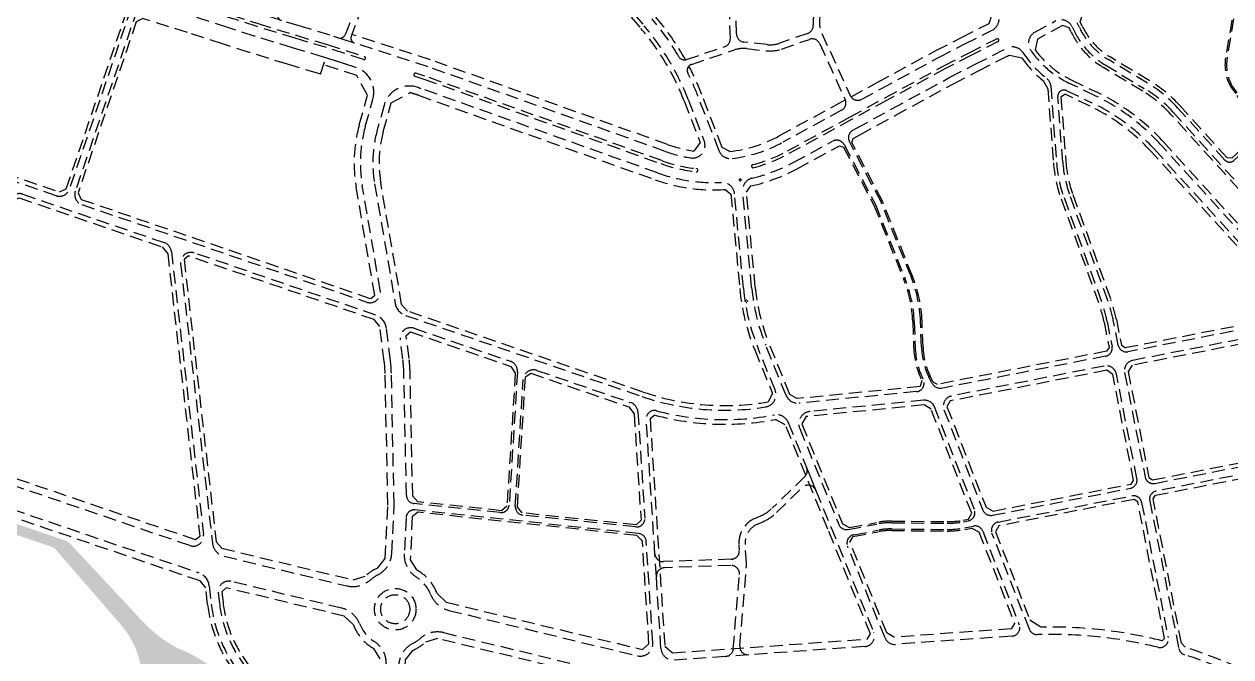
# Model space of a CAD drawing. Header units: metres. Extents: x 566243 to 572707, y 2062953 to 2068466.
# Drawn here: x 567516 to 568677, y 2064263 to 2064872 of the extents above; entities that cross this region are included whole.
import ezdxf

# ---------------------------------------------------------------- set-up
doc = ezdxf.new("R2010")
doc.units = ezdxf.units.M
doc.linetypes.add('HIDDEN', pattern=[0.375, 0.25, -0.125])
for name, color, linetype in [('cu', 7, 'CONTINUOUS'), ('hacth sdd', 8, 'CONTINUOUS'), ('LogDg phu', 7, 'CONTINUOUS'), ('ViaHeSphu', 32, 'CONTINUOUS')]:
    doc.layers.add(name, color=color, linetype=linetype)
doc.layers.add('Level 1', color=7, linetype='CONTINUOUS', lineweight=0)

# ---------------------------------------------------------------- blocks, each defined once
blk = doc.blocks.new('DKCDV')
at = {"layer": 'Level 1', "linetype": 'Continuous', "lineweight": 0}
h = blk.add_hatch(color=7, dxfattribs=at)
edge = h.paths.add_edge_path()
edge.add_arc((0.0132843202445656, -0.0046007558703423), 1.499996008621377, 0, 360)
at = {"layer": 'Level 1', "color": 7, "linetype": 'Continuous', "lineweight": 0}
for p, q in [((-6.228554854635148, 0), (-12.48568106209859, 0)), ((2.328306e-10, 12.51425241492688), (2.328306e-10, 6.285697559826076)), ((12.51425241492688, 0), (6.285697560058905, 0)), ((2.328306e-10, -6.228554855100808), (2.328306e-10, -12.48568106256425))]:
    blk.add_line(p, q, dxfattribs=at)
blk.add_circle((0.0132843202445656, -0.0046007558703423), 6.249983369255741, dxfattribs=at)
blk = doc.blocks.new('DKCDV_1')
at = {"layer": 'Level 1', "linetype": 'Continuous', "lineweight": 0}
h = blk.add_hatch(color=7, dxfattribs=at)
edge = h.paths.add_edge_path()
edge.add_arc((-0.0186508167535067, 0.0488878395408392), 1.499993317949732, 0, 360)
at = {"layer": 'Level 1', "color": 7, "linetype": 'Continuous', "lineweight": 0}
for p, q in [((-6.233202718198299, 0), (-12.46640543593094, 0)), ((-4.656613e-10, 12.53723728656769), (-4.656613e-10, 6.304034568369388)), ((12.53723728470504, 0), (6.233202717732638, 0)), ((-4.656613e-10, -6.233202716335652), (-4.656613e-10, -12.53723728470504))]:
    blk.add_line(p, q, dxfattribs=at)
blk.add_circle((-0.0186508167535067, 0.0488878395408392), 6.249972158123887, dxfattribs=at)

msp = doc.modelspace()

# ---------------------------------------------------------------- hatches: boundary and pattern name
at = {"layer": 'hacth sdd'}
h = msp.add_hatch(dxfattribs=at)
h.set_pattern_fill('DASH', color=152, scale=0.5, style=0)
h.set_pattern_definition([(0, (0, 0), (1.5875, 1.5875), [1.5875, -1.5875])])
edge = h.paths.add_edge_path()
edge.add_arc((567409.439482877, 2064045.328761848), 148.5659409522286, 76.35179976346518, 152.7003840690624, ccw=False)
edge.add_line((567444.4950569529, 2064189.699622957), (567477.867174167, 2064177.959347559))
edge.add_line((567477.867174167, 2064177.959347559), (567540.9713856919, 2064159.622732107))
edge.add_arc((567559.9020532921, 2064224.997179553), 68.06018332867325, 253.8504168210014, 340.1410020687476)
edge.add_arc((567488.9586473359, 2064240.859990865), 140.4736999447239, 343.8881606613551, 363.9045468873496)
edge.add_arc((567545.5678099853, 2064239.116065908), 84.30053637577922, 7.70980706688391, 42.30183227612697)
edge.add_line((567607.9172936274, 2064295.853375703), (567546.7788459896, 2064366.386800929))
edge.add_arc((567539.2224577861, 2064359.836915638), 10.00000000062251, 40.9187801760177, 71.1832918045184)
edge.add_line((567542.4478751541, 2064369.302468068), (567229.984379754, 2064475.775406866))
edge.add_line((567229.984379754, 2064475.775406866), (567235.4104146592, 2064484.491091808))
edge.add_line((567235.4104146592, 2064484.491091808), (567556.0925156688, 2064375.217636774))
edge.add_arc((567552.8670983035, 2064365.752084344), 9.999999999186048, 43.03295591236781, 71.18329181774891, ccw=False)
edge.add_line((567560.1767113288, 2064372.576273483), (567623.2950252508, 2064304.968175263))
edge.add_arc((567731.5390515508, 2064395.335912226), 141.0074363763486, 219.8568832772078, 241.3467075162383)
edge.add_arc((567619.0922438592, 2064152.8826137), 126.8974977788511, 30.486607752572297, 69.31085971670842, ccw=False)
edge.add_arc((567534.5939523826, 2064125.388527615), 214.521277917157, 1.1773634486812057, 25.35807071409431, ccw=False)
edge.add_arc((567606.9511447549, 2064109.880586047), 143.5074604831693, -75.14867476411041, 7.977189961455679, ccw=False)
edge.add_arc((567775.1970408432, 2063639.992963159), 356.312927559991, 111.6511517485188, 133.1763741897588)
edge.add_arc((567726.6457406215, 2063691.737588033), 285.3570613012404, 133.1763741899961, 146.7714060176707)
edge.add_arc((567385.2216758681, 2063931.842116379), 132.5291037827885, 268.3869494716492, 320.815577192592, ccw=False)
edge.add_arc((567380.9281455987, 2063779.373453702), 19.99999999942256, 88.38712393226747, 161.948496993472)
edge.add_line((567361.9125784466, 2063785.570889128), (567351.4476648566, 2063753.461435227))
edge.add_line((567351.4476648566, 2063753.461435227), (567332.1915393996, 2063758.920766538))
edge.add_line((567332.1915393996, 2063758.920766538), (567341.2538583825, 2063786.72664483))
edge.add_arc((567322.2382912299, 2063792.924080256), 19.9999999998844, 341.9484969925137, 425.6109726984901)
edge.add_arc((567385.2216758685, 2063931.842116379), 132.529103783184, 198.2797114627122, 245.6111914585301, ccw=False)
edge.add_arc((567491.7679007688, 2063983.816224028), 250.507816456058, 199.0395119997098, 201.9262143987718, ccw=False)
edge.add_arc((567491.767900788, 2063983.816224025), 250.507816473157, 148.8316699562525, 199.0395119975718, ccw=False)

# ---------------------------------------------------------------- linework, layer by layer
at = {"layer": 'LogDg phu', "linetype": 'HIDDEN', "ltscale": 50}
for points in [[(568112.4684752321, 2064870.586365261, -0.0849013541954209), (568154.7936374525, 2064799.645257384), (568170.2598522492, 2064759.596116322, -0.5794754564461652), (568157.1368115601, 2064743.42912617, -0.04540292158535), (568132.7414940598, 2064749.714826037), (567904.8014558363, 2064831.094908206), (567826.0572873947, 2064856.48927033), (567810.6215260322, 2064861.467179445), (567780.628270253, 2064870.429194893), (567744.2255323324, 2064881.67364383), (567725.2216578388, 2064887.757598304, -0.4156601662961143), (567720.0539075398, 2064897.853450159), (567762.3080602807, 2065027.629061563), (567792.2382649466, 2065119.554005219, -0.4180660477980673), (567802.4216856877, 2065124.650985519), (567935.4803815087, 2065079.386420991, -0.2205237532354463), (567944.6087881036, 2065070.675429731, 0.091448498927731), (567969.5422333549, 2065030.646948267), (568066.6272611186, 2064924.208312495), (568112.4684752186, 2064870.586365277)], [(568200.4631384478, 2064938.531424362, 0.0333845003724167), (568209.2459720343, 2064944.109301342), (568214.461070944, 2064947.932235827, -0.0620810767274913), (568230.0177514625, 2064956.604661068), (568271.4085000171, 2064973.355872329), (568311.771077457, 2064995.621743156, -0.2808392242003739), (568320.0930820504, 2064995.259781566, 0.027535109762419), (568329.9102498464, 2064989.428539927), (568351.4285701868, 2064978.200475462, -0.5186125629709131), (568353.1630346024, 2064965.237877741), (568286.9263036011, 2064903.907214633, 0.1474434992731301), (568277.2792627075, 2064887.482308365), (568275.959785689, 2064882.050068256, 0.0808348235365599), (568275.14470236, 2064871.480522341, -0.3422072071757647), (568269.813035922, 2064863.254595528), (568242.6801300535, 2064853.769837994, -0.1121066771020811), (568230.7991565018, 2064852.421453037), (568208.4059230017, 2064854.900891452, -0.3748521198173825), (568201.2890193721, 2064862.644652898), (568200.2667463932, 2064902.01644406, 0.05448347691001901), (568196.5284022415, 2064929.577042215, -0.3412395672775776), (568200.4631384476, 2064938.531424362)], [(567358.1026810396, 2064976.502821421, -0.4411398368417452), (567377.7782116091, 2064986.690516839), (567504.8026381357, 2064939.869209062), (567536.574556091, 2064926.920336923), (567584.9954755917, 2064909.347610618), (567595.0029390609, 2064905.737507328), (567612.6123540234, 2064900.358125749, -0.4235979946114436), (567619.1563534325, 2064887.568999482), (567559.7634229069, 2064713.270037814, -0.4147930834762505), (567547.0537346456, 2064707.036301799), (567318.4246435289, 2064785.447529171, -0.3943497126035268), (567310.7274285057, 2064799.907817563), (567358.102681039, 2064976.50282142)], [(568534.7747525554, 2064889.260176251, -0.1379653087994787), (568649.1342004661, 2064908.047292006), (568675.4561679289, 2064905.103560612, -0.4297235809467969), (568682.4596373081, 2064895.846718625), (568673.1340428499, 2064839.506446278, 0.1702103980615605), (568677.8062299537, 2064812.793789455), (568682.6140214127, 2064806.135308351, -0.1197603802362058), (568695.4469550629, 2064774.646581407), (568697.620037901, 2064760.131120938, -0.2810122495357926), (568695.1899943952, 2064754.372126527, 0.02818940916542651), (568688.3564669541, 2064748.846384983), (568679.573985006, 2064740.885937212, -0.4142135623730951), (568671.098912293, 2064741.302041175), (568625.4597391192, 2064791.654135182, 0.07331596123510126), (568596.6182341421, 2064815.365417146), (568559.042643072, 2064837.977082359, -0.1476462280210708), (568531.1082492945, 2064868.823026527), (568529.0107021151, 2064873.247095088, -0.4158855220690078), (568534.7747525556, 2064889.260176251)], [(567843.4457248935, 2064840.899850589, -0.9999999999999998), (567842.524945875, 2064838.044650771), (567806.9134676185, 2064849.529066602), (567776.9942865431, 2064858.468948453), (567740.4752443322, 2064869.749322645), (567714.9717985612, 2064877.91406837), (567681.1212176314, 2064888.795377433), (567642.7878017973, 2064900.850206641, -0.9999999999999998), (567643.6877697066, 2064903.712034338), (567682.0302537418, 2064891.654353424), (567715.8881906109, 2064880.770679786), (567741.3753134522, 2064872.61115973), (567777.8664426337, 2064861.339407599), (567807.8034016379, 2064852.394213685), (567843.4457248935, 2064840.899850589)], [(567858.7760916166, 2064615.77055927), (567841.4898764219, 2064716.499695252, -0.1102106737775611), (567844.3176203083, 2064773.486933197), (567851.6259803068, 2064799.985128878, 0.4017190827836611), (567835.1989766508, 2064830.425428776), (567804.095343224, 2064840.456100842), (567774.2324589237, 2064849.379161159), (567737.6250254521, 2064860.686838545), (567712.0698904049, 2064868.868132222), (567678.242603283, 2064879.741953463), (567637.5070886915, 2064892.552178185, 0.4072795587421567), (567625.0416432299, 2064886.238169898), (567565.426164964, 2064711.28610289, 0.4136342786533171), (567571.6475815631, 2064698.60153214), (567845.676032616, 2064604.620022286, 0.569625543045786), (567858.7760916168, 2064615.77055927)], [(568728.6440191289, 2064624.983588786), (568608.7736290139, 2064756.706866022, 0.0963264863226163), (568546.4023835907, 2064803.185157164), (568521.6517561462, 2064815.090860337, -0.1298472536618137), (568484.2603084294, 2064847.009686809, -0.4454756986353855), (568488.3665814879, 2064864.372833685), (568507.5568442595, 2064874.866466916, -0.4312066367033144), (568524.1571703277, 2064869.478683413), (568525.6867403495, 2064866.252571166, 0.1476462280912429), (568555.9490002799, 2064832.836131642), (568593.5245913342, 2064810.224466438, -0.07331596127991584), (568621.0141507809, 2064787.624650807), (568699.2852271566, 2064701.27092611)], [(567894.2605470644, 2064811.378546493), (567897.7249617943, 2064810.261300557), (567894.2606445338, 2064811.37851506, 0.4268194137726492), (567862.4873239069, 2064794.232151329), (567855.8856981363, 2064770.296388517, 0.1102106737778145), (567853.3169842246, 2064718.529355574), (567873.0610029805, 2064603.478262682, 0.27418925409048), (567882.9786839861, 2064591.826608011), (568110.2265539983, 2064513.889087827, 0.1234157118596887), (568229.1735321172, 2064503.777877414, 0.4820371392467595), (568238.3663424499, 2064520.148576572), (568222.1089641926, 2064560.074453945, -0.0734979805739072), (568207.9320341868, 2064618.017437851), (568199.43268338, 2064708.924310102, 0.4005344425335604), (568186.9294379365, 2064719.794381566, -0.0976118770399717), (568125.3442759543, 2064728.995724602), (567897.7249617943, 2064810.261300557)], [(568603.2266353853, 2064751.659008885), (568723.0970255189, 2064619.935731627, -0.0326947063878026), (568739.0771514722, 2064599.887302995, -0.541363352395222), (568734.048340857, 2064587.469689683), (568577.7777754882, 2064556.826624018, -0.4142135623675753), (568568.3878806443, 2064563.137715431), (568563.6602259022, 2064587.247355354, 0.0381934236646007), (568558.4522072725, 2064606.066564971), (568521.953977136, 2064707.203939444, -0.0679081945557611), (568515.0541303877, 2064739.461333126), (568510.330478537, 2064802.227741584, -0.5773072838162073), (568518.9144548721, 2064808.084985725), (568543.1512640484, 2064796.426442662, -0.0963264863226008), (568603.226635404, 2064751.659008864)], [(568216.4534507046, 2064723.925193594, 0.0665807235424309), (568256.3347181157, 2064739.15062082), (568293.8051917675, 2064759.506984229, -0.4189499738354879), (568304.7144980198, 2064756.182321978), (568334.854190364, 2064698.50261197), (568363.5736313233, 2064626.914749794, -0.0862966128446377), (568372.2611599697, 2064586.026024697), (568373.19022616, 2064561.054375936, 0.1037827789290014), (568380.9298774273, 2064529.968196008), (568380.9252106507, 2064529.977836336, -0.5218782281303203), (568374.5044937346, 2064518.530187338), (568261.4367671732, 2064507.454145239, -0.3318766164643333), (568249.1528984586, 2064514.871499331), (568229.5182683727, 2064563.091441112, -0.0734979805739072), (568215.8972963989, 2064618.762151147), (568207.2614573254, 2064711.128866826, -0.3742049607338671), (568216.4534509359, 2064723.925192624)], [(567421.5781767697, 2064465.425249098), (567502.2878869848, 2064702.282035967, -0.4147930834986336), (567514.9975752464, 2064708.515771983), (567651.1405414958, 2064661.823826402, -0.289486145076956), (567657.8323224561, 2064653.494963915), (567688.832371575, 2064380.986435718, -0.5503608956663817), (567675.6710374157, 2064370.390592392), (567426.57028482, 2064455.27247326, -0.4142135623840932), (567421.57817677, 2064465.425249099)], [(567881.4290269592, 2064536.458196757, 0.0262102819930557), (567880.4564887579, 2064549.675763702), (567878.0398016165, 2064568.776361441, -0.5551137921710348), (567891.2048439893, 2064579.490749219), (567983.946059385, 2064547.683980925, -0.3377163618010151), (567990.6824886815, 2064537.601674485), (567982.6893628682, 2064409.581901837, -0.4268674921836228), (567973.8635507893, 2064402.124790217), (567891.06435295, 2064410.881343194, -0.3776572728676508), (567883.9074833011, 2064418.668683305), (567881.4290269593, 2064536.458196746)], [(568594.2315933028, 2064436.539254089, 0.4142135623796562), (568603.6214881467, 2064430.228162676), (568798.6076547926, 2064468.462963287, 0.5029790780622126), (568804.1383710618, 2064480.056908255), (568754.5917697189, 2064573.633727813, 0.3306905127344969), (568741.6774901676, 2064579.794289747), (568582.453537343, 2064548.572094893, 0.4142135623865765), (568574.5646730772, 2064536.834726337), (568594.2315933028, 2064436.539254089)], [(568113.1217851493, 2064396.800250237, -0.4648253232173395), (568104.2969548617, 2064388.330610532), (567995.7617948803, 2064399.808908668, -0.4016718517703964), (567988.618702755, 2064408.26306518), (567996.225848721, 2064530.100894315, -0.4950852490940389), (568009.4505496798, 2064538.93689464), (568099.7979232582, 2064507.951124558, -0.3028041335794833), (568106.5331253157, 2064499.134478223), (568113.1217851493, 2064396.800250236)], [(568438.3665572025, 2064404.537102656, 0.3631604154700141), (568447.3616027968, 2064399.587191255), (568580.0700087621, 2064425.609957529, 0.4142135623665338), (568586.3811001746, 2064434.999852374), (568566.7141799493, 2064535.295324623, 0.4142135623609168), (568554.9768113943, 2064543.184188889), (568408.2441179897, 2064514.411402737, 0.4671787540553394), (568400.8488152854, 2064500.972559169), (568438.3665572022, 2064404.537102658)], [(568419.4825996391, 2064393.356119588), (568424.2093785732, 2064394.282992778, 0.4671787539805914), (568430.1256207358, 2064405.034067632), (568391.6874976654, 2064503.835268246, 0.3362288939810305), (568381.3930157686, 2064510.161903484), (568272.0806055521, 2064499.453729771, 0.501640598894518), (568262.1365617528, 2064482.985414113), (568299.7085243193, 2064390.713859231, 0.3572210819571293), (568308.6150696966, 2064385.872203486), (568336.1872424217, 2064391.125297881, -0.0494043886508436), (568350.618725425, 2064392.420911042), (568404.058916631, 2064391.929691736, 0.0507496612979441), (568419.4825996446, 2064393.356119589)], [(567238.0975068556, 2064496.253005058), (567684.1139389406, 2064344.271474453, -0.2900222171443807), (567694.1796880765, 2064331.768582153), (567696.1910948097, 2064314.0871428, 0.1182637780138155), (567716.7542810475, 2064257.526784261), (567750.3159753281, 2064206.760376808, -0.1612753014736324), (567770.1933281597, 2064133.32452829), (567766.4742240764, 2064066.327757155, -0.194580537959424), (567727.8392411614, 2063984.222129992), (567555.2530941562, 2063824.526090134, 0.1582410904385305), (567516.34570712, 2063755.016573679), (567509.8900405753, 2063722.572374841, -0.4225308079342701)], [(568124.5517702826, 2064500.136167859, 0.1126517687590185), (568237.7240264949, 2064496.150805216, -0.3574725224627673), (568251.0943570317, 2064488.89032931), (568268.757047024, 2064445.513200258), (568277.7016103847, 2064423.546587053), (568292.0362701783, 2064388.342640878), (568333.2946570241, 2064287.017736718, -0.5100164278055593), (568324.7421341796, 2064273.271676078), (568213.0306860502, 2064265.330143473), (568190.8209022736, 2064263.751256753), (568141.5342059807, 2064260.24748062, -0.4161700683870292), (568128.7080716714, 2064271.446264145), (568124.2635228494, 2064340.47843208), (568122.8494265091, 2064362.44199688), (568114.5150718996, 2064491.890134383, -0.5125818653976186), (568124.5517702927, 2064500.136167857)], [(568420.6371509262, 2064387.468249742), (568429.2343482169, 2064389.154072536, -0.3631604155023407), (568438.2293938126, 2064384.204161134), (568473.2377061497, 2064294.218932561, -0.505092431414057), (568466.3493481657, 2064283.338489515), (568354.1238811035, 2064275.360415461, -0.3244889016912965), (568344.15314352, 2064281.564008127), (568308.1712900007, 2064369.930474636, -0.47359927324145), (568314.0833529653, 2064380.806104759), (568337.3101733265, 2064385.23131568, -0.0494043886508436), (568350.563576084, 2064386.421164501), (568404.0037672904, 2064385.929945196, 0.0507496612979441), (568420.6371509321, 2064387.468249743)]]:
    msp.add_lwpolyline(points, format="xyb", dxfattribs=at)
for points in [[(568321.76773393, 2064799.782738483), (568340.0937476843, 2064809.794390565), (568396.3361005252, 2064840.419505874), (568420.8577061285, 2064853.049593728), (568447.2985319704, 2064866.433398295, 0.420587936317578), (568452.4654424104, 2064882.790545665), (568434.8386761646, 2064915.814005538, 0.1507234613581269), (568394.506664599, 2064955.722716348), (568372.1387641939, 2064967.39408399, 0.3169916071947208), (568363.0026660729, 2064966.171625542), (568291.0027645525, 2064899.504662406, 0.1474434992728812), (568283.1097310939, 2064886.066102732), (568281.7902540754, 2064880.633862624, 0.1681799303067932), (568283.465065779, 2064863.049620962), (568310.654581257, 2064803.481510531, 0.4354044495373408)], [(568250.3676175624, 2064750.134413926), (568310.6033717092, 2064782.858337113), (568344.6425836335, 2064801.454238628), (568400.7832198888, 2064832.023967169), (568425.1779365077, 2064844.588699636), (568451.5889115854, 2064857.957394357, -0.9999999999999998), (568452.9437683062, 2064855.280761534), (568426.5422197857, 2064841.916838343), (568402.1875733724, 2064829.372744419), (568346.0790581442, 2064798.820506436), (568312.0385698773, 2064780.223907646), (568251.7997216955, 2064747.49830358, -0.0607247521905252), (568217.7018359415, 2064734.023022818, -1.017753043112457), (568216.9449374664, 2064736.925970407, 0.0607247521905252)], [(567893.0379833366, 2064824.906745392, 0.999999999944602), (567892.1172043182, 2064822.051545573), (567900.780720585, 2064819.257631132), (568128.5385292263, 2064737.942609312, 0.0577563282772108), (568162.5233850209, 2064730.07362684, 1.03761826594005), (568162.8591291375, 2064733.05478029, -0.0577563282772108), (568129.5472407861, 2064740.767941326), (567901.7456970457, 2064822.09857763)]]:
    msp.add_lwpolyline(points, format="xyb", close=True, dxfattribs=at)
for points, elevation in [([(568120.0694717767, 2064877.084430475, -0.0439147333093754), (568146.029571701, 2064840.68701108, 0.3549365978859249), (568153.1182751157, 2064838.04401697), (568189.9600080996, 2064850.468052746, 0.3290338418331401), (568195.4009400097, 2064858.256264093), (568194.2687678534, 2064901.860708908, 0.0483783359486836), (568191.3838496932, 2064925.257740306), (568191.3838496932, 2064925.257740305, 0.4190859084002039), (568181.6803535087, 2064931.255048001, -0.0257480511665585), (568173.7946795429, 2064929.749708014), (568156.8109413054, 2064927.405821245, 0.1944963129194146), (568142.5100044714, 2064919.192234977), (568140.4295812875, 2064916.540570555, -0.1051588974920348), (568131.4898988986, 2064909.071918969), (568111.420030807, 2064898.458540116, 0.4804947697682678), (568109.6643137418, 2064889.255679556), (568120.069471763, 2064877.084430492)], 0.0008399783477168), ([(568154.5359451004, 2064824.99633348, -0.4547904645067657), (568157.9902392622, 2064833.354993699), (568199.4134155678, 2064847.324016942, -0.1093134295260561), (568211.0125274843, 2064848.575614779), (568230.1388556839, 2064846.457896813, 0.1121066771090604), (568244.6600455808, 2064848.105922873), (568271.4320398704, 2064857.464517772, -0.3875425246821897), (568281.3496445842, 2064853.234502443), (568305.8492970793, 2064799.559474415, -0.3940133229505025), (568302.3905240899, 2064789.207975326), (568245.832621136, 2064758.482096683, -0.0925654265110067), (568197.2835985622, 2064742.76695566, -0.3455183970769982), (568184.5521980796, 2064750.345087325), (568164.1221916464, 2064803.247767155, 0.0233141815721237), (568154.5359451148, 2064824.996333451)], 3.0256135e-09), ([(568509.0710496886, 2064739.011060601, 0.0679081945557611), (568516.3102331603, 2064705.167237714), (568552.8084633028, 2064604.029863225, -0.0381934236646007), (568557.7723560546, 2064586.092804076), (568562.5000107981, 2064561.983164145, -0.4142135623756534), (568556.1889193854, 2064552.593269301), (568399.7748991997, 2064521.922073609, -0.3407357162504407), (568388.8498238621, 2064527.377991166), (568386.3303713432, 2064532.582515319, -0.1037827789290312), (568379.1860778658, 2064561.277450638), (568378.257011676, 2064586.249099385, 0.0862966128446377), (568369.1422275194, 2064629.148745409), (568340.3110026428, 2064701.015247119), (568309.8677695304, 2064759.275857001, -0.4094929608769322), (568313.1391870751, 2064770.010449925), (568316.583364075, 2064771.881547667), (568350.6278940934, 2064790.4803545), (568406.634692736, 2064820.977205714), (568430.862450165, 2064833.455944252), (568461.2929472033, 2064848.859238674, -0.3812289717213299), (568476.7334971577, 2064844.754002133, 0.082022254298913), (568499.686021085, 2064819.926257899, -0.2117664195249968), (568503.5191778238, 2064812.782597577), (568509.0710496898, 2064739.011060586)], 3.0256135e-09), ([(567869.4316825207, 2064536.205755824, 0.0262102819930557), (567868.5514009075, 2064548.169482427), (567864.554465218, 2064579.759777873, 0.2860795203820338), (567854.5393091518, 2064592.065656353), (567679.941572522, 2064651.946149938, 0.5510054199656702), (567666.7615198985, 2064641.35670566), (567697.2895344235, 2064372.997637099, 0.3151290315823712), (567708.6801652601, 2064360.11030573), (567826.6414379558, 2064331.691367495, 0.2424061696268835), (567848.8846956748, 2064337.116405219, -0.0602861032696012), (567856.2497694644, 2064342.095198122, 0.2679491923692663), (567869.807588621, 2064363.099615266), (567872.1015178686, 2064409.320887496), (567869.4316825209, 2064536.205755815)], 3.0256135e-09), ([(568632.045941452, 2064265.417708299, -0.042595638389307), (568699.0498481558, 2064237.924233227, 0.2934049785635131), (568711.9569434614, 2064239.170708615), (568728.1155109014, 2064251.895389169, -0.0909604640198153), (568793.1386833797, 2064286.214945623), (568803.1518393521, 2064289.358756326, 0.4688040093822401), (568847.6981588525, 2064397.787160389), (568815.6253651937, 2064458.361850537, 0.3306905127239666), (568807.0158454922, 2064462.468891826), (568605.064677256, 2064422.868325369, 0.4142135623665339), (568598.7535858435, 2064413.478430524), (568626.5919695662, 2064271.510912983, 0.2748552457491418), (568632.0459413478, 2064265.417707972)], 3.0256135e-09), ([(568606.6438192399, 2064272.537108377, 0.0687666951683589), (568490.7007787173, 2064284.751398885, -0.3181584851590053), (568482.986323866, 2064289.84662962), (568447.0228602618, 2064382.286975261, -0.4671787540943268), (568452.939102425, 2064393.038050117), (568581.5131978712, 2064418.250120222, -0.4142135623796562), (568590.9030927152, 2064411.93902881), (568616.4136253853, 2064281.84286265, -0.5484815551934688), (568606.6438191483, 2064272.537108046)], 3.0256135e-09), ([(567907.4564781755, 2064323.005436163, 0.2424061696295774), (567924.7887491707, 2064308.045959882), (568106.061311674, 2064264.374222201, 0.5052966172027012), (568120.8471126206, 2064276.811444829), (568114.5558911726, 2064374.525897501, 0.3653505085556579), (568107.4137808383, 2064381.967525928), (567892.3439526493, 2064404.712557201, 0.4306460191103084), (567883.512426778, 2064397.153469451), (567881.7928374627, 2064362.5047958, 0.2679491924890588), (567893.2042867249, 2064340.261171412, -0.1548451714326683), (567907.4564781775, 2064323.005436159)], 3.0256135e-09), ([(567704.1398282414, 2064314.99137553, 0.1182637780474158), (567723.4277781249, 2064261.938636112), (567756.9894724038, 2064211.172228662, -0.1612753014692465), (567778.1810303831, 2064132.881117429), (567776.5692277516, 2064103.845745043, 0.3909915685067091), (567785.2041344199, 2064093.382987489), (567845.1462302014, 2064085.217759526, 0.4395720229050724), (567856.4836586801, 2064094.630570609), (567864.4845912796, 2064255.844472274, 0.2679491924267486), (567853.0731420203, 2064278.088096655, -0.1548451714326683), (567838.8209505696, 2064295.343831903, 0.2424061696295776), (567821.4886795743, 2064310.303308185), (567715.274800479, 2064335.892093392, 0.5207633259302888), (567702.9967207868, 2064325.039957354), (567704.1398282432, 2064314.991375518)], 3.0256135e-09), ([(567897.392733067, 2064281.232862844, -0.2424061696268835), (567919.6359907895, 2064286.657900571), (568112.1008081929, 2064240.289752506, -0.3604943507620905), (568121.2754615536, 2064228.028718863), (568112.8133461332, 2064057.52226525, -0.4395720228857356), (568103.7434033502, 2064049.992016383), (567876.9704694008, 2064080.882706431, -0.3893017981580232), (567868.3324831435, 2064091.286883304), (567876.469840121, 2064255.249652795, -0.2679491924593307), (567890.0276592788, 2064276.254069944, 0.0602861032955903), (567897.3927330703, 2064281.232862847)], 3.0256135e-09)]:
    msp.add_lwpolyline(points, format="xyb", dxfattribs=dict(at, elevation=elevation))
msp.add_lwpolyline([(567827.5536276345, 2064832.890992454), (567804.095343224, 2064840.456100842)], dxfattribs=at)
msp.add_circle((567873.1387143725, 2064309.174634033, 3.0256135e-09), 20, dxfattribs=at)
at = {"layer": 'ViaHeSphu', "linetype": 'HIDDEN', "ltscale": 50}
for points in [[(567756.2619425982, 2064885.282053774), (567746.3256936127, 2064888.351263694), (567727.3511922712, 2064894.425814564), (567724.1372531939, 2064900.704649825), (567762.1500511771, 2065017.453744991), (567795.7305302816, 2065120.589813858), (567799.4994788937, 2065122.476238599), (567933.9897349967, 2065076.724678821), (567940.4210447479, 2065070.411427037, 0.0938702190959128), (567966.586935835, 2065027.951356205), (568063.6286386276, 2064921.560219526), (568109.4280766143, 2064867.987139175, -0.0849013541954209), (568151.0622157779, 2064798.204253468), (568166.4781167079, 2064758.285398139), (568160.1401293136, 2064750.046116973, -0.0490109050092553), (568135.0951543656, 2064756.307267403), (567907.0530675771, 2064837.723783367), (567831.5532713552, 2064862.071861499)], [(567951.7006812416, 2065055.639562428), (567951.7006812416, 2065055.639562428, 0.6228904894795844), (567946.3214906601, 2065055.384184383), (567906.1461920515, 2064962.744864655, -0.4133252053218345), (567887.7708148828, 2064955.454035451), (567874.9596245919, 2064960.963801567, 0.4258302591209758), (567868.3165519704, 2064958.16308895), (567830.8101079164, 2064860.497327705, 0.4303273207138556), (567833.9431213379, 2064853.946152193), (567833.9431213379, 2064853.946152193)], [(567763.6179044226, 2064875.683530168), (567763.6179044226, 2064875.683530168, -0.4405645771986321), (567760.4665775478, 2064882.355814769), (567803.0575591697, 2064986.349296479, -0.4193324455418574), (567809.6599696421, 2064989.047517294), (567860.2498419139, 2064967.290103834, -0.4026915105762118), (567862.9420595297, 2064960.904372921), (567824.8948553586, 2064861.830487022, -0.3982813381797333), (567818.6925785424, 2064858.864329808), (567818.6925785424, 2064858.864329808)], [(568676.5400097931, 2064811.985079196), (568681.3979062164, 2064805.257205949, -0.1197603802364574), (568693.9634870823, 2064774.424494149), (568695.8616645806, 2064761.745308634), (568693.828425317, 2064757.086503597, 0.02967162027331854), (568686.3417247664, 2064751.069179152), (568677.5592428187, 2064743.108731381), (568673.3217064621, 2064743.316783362), (568627.6825332881, 2064793.668877369, 0.07331596123509165), (568598.1650555384, 2064817.935892504), (568560.5894644681, 2064840.547557717, -0.1476462280205963), (568533.8190037648, 2064870.108254211), (568531.7837992412, 2064874.40083196), (568534.1028189266, 2064881.176828637, -0.1429288325186079), (568648.3562018685, 2064901.090660768), (568678.2178377178, 2064897.751068655), (568680.7093487479, 2064894.457911698), (568671.6541783564, 2064839.751397457, 0.1707380955707112), (568676.5400097934, 2064811.985079197)], [(567801.369742397, 2064823.998295103), (567799.2007061174, 2064824.697791889), (567769.4356004265, 2064833.591635858), (567732.6746452918, 2064844.946734581), (567707.0297341333, 2064853.156769438), (567673.2429046775, 2064864.017585514), (567630.5003178176, 2064877.458980529), (567624.1178963071, 2064874.22615083), (567568.1090227178, 2064709.858297245), (567571.2258907255, 2064703.503453114), (567849.5630966482, 2064608.04420149), (567853.4469815386, 2064611.350095159), (567835.5763225206, 2064715.484865091, -0.110210673777475), (567838.5335813938, 2064775.082205537), (567846.4273940292, 2064803.703098859), (567836.1395757907, 2064822.767091235), (567804.2855426219, 2064833.039761193)], [(568697.0307998041, 2064699.2910837), (568618.7913566116, 2064785.60990862, 0.07331596128014868), (568591.977769938, 2064807.65399108), (568554.4021788838, 2064830.265656284, -0.1476462280914465), (568522.9759858792, 2064864.967343482), (568521.2202547739, 2064868.670466282), (568514.6912526987, 2064870.789511988), (568490.7543499672, 2064857.700317555), (568488.5288899863, 2064847.45736912), (568489.319616315, 2064846.400892681, 0.1205616375839721), (568523.2773159203, 2064818.470217586), (568548.0279433639, 2064806.564514414, -0.0963264862924183), (568611.5471257998, 2064759.230794622), (568731.4175159339, 2064627.507517365, -0.0629261080336376)], [(568461.5795713823, 2064841.158643683, 0.0012018388294576), (568463.7986511928, 2064842.288605217), (568475.684180916, 2064839.585958776), (568477.310723231, 2064837.412762347, 0.0639565844521679), (568496.382323125, 2064817.754490225), (568500.7393374493, 2064809.744458257), (568506.0795093398, 2064738.78592433, 0.0679081945557611), (568513.4883611738, 2064704.148886846), (568549.9865913161, 2064603.011512357, -0.0381934236646007), (568554.8284211314, 2064585.515528432), (568559.6522884829, 2064560.915232681), (568557.2856292032, 2064557.394022114), (568394.6476888128, 2064525.502379084), (568390.3965942338, 2064527.625350399), (568387.6804948221, 2064533.236095147, -0.1037827789289095), (568380.6850407922, 2064561.333219313), (568379.7559746024, 2064586.30486806, 0.0862966128446377), (568370.534376569, 2064629.707244311), (568341.6752057128, 2064701.643405905), (568312.1719956107, 2064758.105050689), (568313.4187439547, 2064762.196040534), (568319.9321597997, 2064765.734545576), (568353.9796679511, 2064784.334979388), (568409.9115175304, 2064814.791019299), (568434.045777813, 2064827.221601236), (568461.5795713575, 2064841.15864367)], [(567895.4733500539, 2064803.632425396), (568122.9906156487, 2064722.403283235, 0.1025239103060579), (568190.5163687847, 2064712.984873435), (568195.9655701398, 2064708.409301275), (568204.4472319697, 2064617.691625777, 0.0734979805739072), (568218.8673936178, 2064558.75452205), (568236.0419210279, 2064516.57625293), (568231.8045854388, 2064508.787688904, -0.1269972164652781), (568111.6864151225, 2064518.145706849), (567884.8959123697, 2064595.92636717), (567879.3206438776, 2064602.476396669), (567859.230538126, 2064719.544185736, -0.1102106737779323), (567861.6697370507, 2064768.701116177), (567869.2899751461, 2064796.330100001), (567887.5541550851, 2064806.186302194), (567895.4733500539, 2064803.632425396), (567887.5541550849, 2064806.186302194)], [(568600.4531385989, 2064749.135080285, 0.0963264863226008), (568541.5257042713, 2064793.047085415), (568517.502925559, 2064804.602674191), (568513.3723430093, 2064801.78418664), (568518.0456707356, 2064739.68646941, 0.0679081945557611), (568524.7758491194, 2064708.222290321), (568561.2740792629, 2064607.08491583, -0.0381934236646007), (568566.6041608239, 2064587.824631007), (568571.4280281756, 2064563.224335254), (568574.9492387422, 2064560.857675975), (568734.2511615991, 2064592.095159957), (568736.3709178515, 2064597.208639407, 0.0335453702121101), (568720.3235287142, 2064617.411803047), (568600.4531385804, 2064749.135080305)], [(568232.7598389476, 2064564.411373007, -0.0734979805739072), (568219.382098616, 2064619.087963221), (568210.8347673581, 2064710.508022047), (568215.2698451903, 2064716.478716065, 0.0708601498457121), (568259.6762944257, 2064732.999696681), (568300.2371615471, 2064755.034959938), (568304.2626338939, 2064753.808178359), (568333.4899872943, 2064697.874453183), (568362.1814822736, 2064626.356250892, -0.0862966128446377), (568370.7621970433, 2064585.970256021), (568371.6912632337, 2064560.998607261, 0.1037827789291002), (568379.5797539485, 2064529.31461618), (568377.8995081055, 2064523.384300304), (568259.3682544035, 2064511.773054585), (568252.5064562126, 2064515.916406168), (568232.7598389388, 2064564.411373028)], [(567887.4276991785, 2064536.584417222, 0.0262102819930557), (567886.4090326828, 2064550.42890434), (567883.604500939, 2064572.594881795), (567887.7064604321, 2064575.93326715), (567984.1753077314, 2064542.848060528), (567988.5933078936, 2064536.235710049), (567980.6144977725, 2064408.44522087), (567975.3306499524, 2064403.980788292), (567895.000315666, 2064412.476242914), (567889.9228606536, 2064418.000986416), (567887.4276991788, 2064536.584417211)], [(568419.1939618173, 2064394.82808705), (568424.3947824386, 2064395.847914984), (568427.4884770651, 2064401.469818481), (568388.5698751139, 2064501.50604012), (568381.7808303374, 2064505.67835402), (568268.4407250434, 2064494.575629875), (568264.1139351567, 2064487.410039792), (568303.2236155679, 2064391.362062099), (568310.0208843949, 2064387.667022745), (568335.9065096956, 2064392.598793431, -0.0494043886508436), (568350.6325127602, 2064393.920847677), (568404.0727039663, 2064393.429628371, 0.0507496612979441), (568419.1939618228, 2064394.828087051)], [(567512.9130014456, 2063755.699604974, -0.1582410904384666), (567552.8760152615, 2063827.095038543), (567725.4621622667, 2063986.791078401, 0.1945805379596907), (567762.9796043538, 2064066.521749406), (567766.6987084372, 2064133.518520542, 0.1612753014733883), (567747.3963203568, 2064204.830191623), (567713.834626076, 2064255.596599076, -0.1182637780136867), (567692.7135239326, 2064313.691540986), (567690.8816555535, 2064329.794733403), (567685.5837338901, 2064336.375400482), (567241.4520136836, 2064487.714709426)], [(568213.0306860497, 2064265.330143473, -0.4602791025975921), (568204.4914130295, 2064273.978900357), (568210.8901885414, 2064350.240366085, 0.0385808243400055), (568210.9104864978, 2064353.322177873), (568209.6349224775, 2064371.375761005, -0.3168479002464539), (568221.5402573758, 2064391.095961601), (568226.7209503902, 2064393.372143381, 0.0891494378680216), (568239.9338851784, 2064402.253389164), (568264.7253676831, 2064426.274962812, -0.5313779095430174), (568277.7016103847, 2064423.546587053), (568268.7570470236, 2064445.513200259, -0.3060133540996677), (568266.914681383, 2064436.750850122), (568235.7586812829, 2064406.562411377, -0.0891494379035753), (568224.3074711307, 2064398.865331696), (568219.1267781146, 2064396.589149915, 0.3168479002806277), (568203.6498427466, 2064370.95288914), (568204.0108103859, 2064365.843965416, -0.4244742860849059), (568196.3157024316, 2064357.285214379), (568131.1178951735, 2064354.961080634, -0.4058431648490715), (568122.8494265091, 2064362.44199688)], [(568420.9257887478, 2064385.996282281), (568427.7099623336, 2064387.326589599), (568434.4293841174, 2064383.628938248), (568468.7863021704, 2064295.318050989), (568465.6117524229, 2064290.30371988), (568352.7716216753, 2064282.281949572), (568345.8985913564, 2064286.558210994), (568310.4568900599, 2064373.598138187), (568313.482924901, 2064379.164729047), (568337.5909060529, 2064383.75782013, -0.0494043886508436), (568350.5497887488, 2064384.921227866), (568403.9899799549, 2064384.43000856, 0.0507496612979441), (568420.9257887537, 2064385.996282282)]]:
    msp.add_lwpolyline(points, format="xyb", dxfattribs=at)
at = {"layer": 'ViaHeSphu', "linetype": 'HIDDEN', "ltscale": 50, "elevation": 3.0256135e-09}
for points in [[(568311.4461491896, 2064802.120448569), (568336.7419738264, 2064815.939765676), (568393.0592757307, 2064846.605692289), (568417.6743784803, 2064859.283936744), (568444.4588720467, 2064872.841698874), (568447.8294821867, 2064883.512208345), (568431.5315027066, 2064914.046207825, 0.1507173790806606), (568392.7719066995, 2064952.398093809), (568328.1754919467, 2064986.103917388, -0.0430166306931442), (568312.6007560022, 2064996.019031055)], [(568152.2816000001, 2064837.827551305, 0.0493660096851967), (568123.1098703806, 2064879.683656577), (568109.0288515772, 2064896.154678601)], [(568306.0201890065, 2064799.156201881), (568302.7097817868, 2064797.347699183), (568242.4910448375, 2064764.633020828, -0.0955711984943879), (568194.8256045647, 2064749.517088749), (568187.6197165943, 2064753.505241768), (568167.8536133212, 2064804.688771071, 0.0287573126066201), (568155.5515840994, 2064831.795807357)], [(567863.4330103013, 2064536.07953536, 0.0262102819930557), (567862.5988569824, 2064547.41634179), (567858.3158096927, 2064581.267957077), (567852.9586158033, 2064587.850478264), (567674.1930273279, 2064649.160389152), (567670.0285960848, 2064645.814498672), (567700.9491327694, 2064374.004931188), (567706.3752007883, 2064367.865891342), (567832.5842970646, 2064337.459907836), (567844.1600671997, 2064340.943140577, -0.0860355981337137), (567856.544044777, 2064348.843474967), (567863.5471998025, 2064358.001736008), (567866.098386515, 2064409.406588958), (567863.4330103014, 2064536.07953535)], [(568701.1449582602, 2064244.715530414, 0.0427841861405943), (568632.6487073593, 2064272.562425736), (568629.2029118299, 2064276.384764702), (568601.9476450669, 2064415.378558338), (568604.3143043465, 2064418.899768905), (568805.9278986943, 2064458.434140578), (568813.1741142992, 2064454.977442909), (568844.3840410485, 2064396.032417337, -0.4688040093822401), (568802.0285241443, 2064292.936557738), (568792.0153681705, 2064289.792747035, 0.0909604640198153), (568725.795450187, 2064254.841542302), (568714.5227371345, 2064245.964414233), (568701.1449582747, 2064244.715530407)], [(568610.6962209131, 2064278.739102909), (568613.0246451247, 2064280.936774437), (568587.2279704513, 2064412.49218012), (568583.706759885, 2064414.8588394), (568453.5824935274, 2064389.342796563), (568450.4887989011, 2064383.720893067), (568483.42983867, 2064299.04937379), (568494.3261446789, 2064291.855251148, -0.067950122101708), (568610.6962208865, 2064278.739102916)], [(567893.5796361971, 2064347.005424601, -0.181180471641141), (567913.4054525871, 2064324.260713497), (567922.1249181232, 2064315.888002741), (568110.80029589, 2064270.432797106), (568117.1558325554, 2064275.778819598), (568110.7905511037, 2064374.643562911), (568105.4970262885, 2064380.159081841), (567894.7807306536, 2064402.443698767), (567889.5606179149, 2064397.975695068), (567887.5176974854, 2064356.81209706), (567893.5796361943, 2064347.005424602)], [(568190.8209022743, 2064263.751256753, 0.3696011922786151), (568198.2256035041, 2064271.062222513), (568204.2284804371, 2064342.605315818, 0.4496160459570246), (568195.9714949577, 2064351.269133264), (568131.9619948063, 2064348.987359603, 0.4226337972753268), (568124.2635228494, 2064340.47843208)], [(567707.617399119, 2064315.386977343, 0.1182637780474158), (567726.3474330964, 2064263.868821298), (567759.9091273751, 2064213.102413847, -0.1612753014692465), (567781.6756501059, 2064132.687125178), (567780.022313136, 2064102.903543946), (567784.6994283373, 2064097.236369501), (567845.2087886689, 2064088.993869558), (567850.4108771057, 2064093.312862687), (567858.7597312597, 2064261.537171006), (567852.6977925481, 2064271.343843465, -0.1811804716411411), (567832.8719761581, 2064294.08855457), (567824.1525106218, 2064302.461265325), (567710.7063649152, 2064329.792430327), (567706.4105877929, 2064325.995553382), (567707.6173991204, 2064315.386977331)], [(567902.1173615453, 2064277.406127489, -0.0860355981337137), (567889.733383968, 2064269.5057931), (567882.7302289427, 2064260.347532058), (567874.2790565053, 2064090.061572865), (567878.9854620472, 2064084.392858626), (568104.1327739101, 2064053.723608532), (568109.3348623468, 2064058.042601661), (568117.7045097029, 2064226.685880289), (568113.0914285796, 2064232.850815423), (567913.6931316806, 2064280.88936023), (567902.1173615428, 2064277.406127487)]]:
    msp.add_lwpolyline(points, format="xyb", dxfattribs=at)
at = {"layer": 'ViaHeSphu', "linetype": 'HIDDEN', "ltscale": 50}
for points in [[(567372.7601940298, 2064981.07976938), (567364.3784144464, 2064976.739809289), (567316.4947590397, 2064798.249693478), (567321.3024055465, 2064789.217861217), (567550.4157310746, 2064710.64055956), (567556.7580164494, 2064713.75126786), (567614.7647455109, 2064883.982178397), (567609.7049224504, 2064893.926961319), (567592.7913504664, 2064899.093774513), (567582.6137882856, 2064902.765239398), (567534.0586433592, 2064920.386678257), (567502.2704687455, 2064933.342175914)], [(567425.708009451, 2064468.243844935), (567505.2932934304, 2064701.800805934), (567511.6355788048, 2064704.911514234), (567649.0242206587, 2064657.792348509), (567654.3189427981, 2064651.202322198), (567685.2503696029, 2064379.2970242), (567681.0827388361, 2064375.941774487), (567428.8280769825, 2064461.898360036)], [(568798.5957747872, 2064472.28204976), (568801.1626755925, 2064477.662999573), (568751.1172045851, 2064572.182015653), (568743.87098898, 2064575.638713321), (568581.8474833467, 2064543.867554686), (568577.903051214, 2064537.998870409), (568597.9067155625, 2064435.9861028), (568601.427926129, 2064433.61944352)], [(568448.0571937021, 2064403.545005539), (568580.8203816677, 2064429.578514016), (568583.1870409471, 2064433.099724582), (568563.1833765978, 2064535.112492194), (568557.3146923201, 2064539.056924326), (568406.8180038907, 2064509.5460571), (568403.7243092642, 2064503.924153603), (568441.3377719183, 2064407.242656891)], [(568109.49617768, 2064394.747606584), (568104.8451599128, 2064390.283787625), (567995.228939849, 2064401.87641489), (567990.5682450866, 2064407.392547439), (567998.4027272379, 2064532.871446094), (568003.4438804578, 2064536.239660742), (568097.8457567911, 2064503.863347855), (568102.8965870059, 2064497.251610996)]]:
    msp.add_lwpolyline(points, close=True, dxfattribs=at)
msp.add_lwpolyline([(567801.3672789154, 2064823.99065621), (567806.434026998, 2064839.701894101)], dxfattribs=at)
at = {"layer": 'ViaHeSphu', "linetype": 'HIDDEN', "ltscale": 50, "elevation": 3.0256135e-09}
msp.add_lwpolyline([(568289.1505156732, 2064386.148873821), (568248.2383643414, 2064486.623471342), (568238.7289496681, 2064491.761521171, -0.1134737733565649), (568122.7406368004, 2064495.962074512), (568118.2454886339, 2064492.314893838), (568126.6496661541, 2064361.782275661), (568132.3253675385, 2064273.628002395), (568139.7575011285, 2064267.138841032), (568327.0565734567, 2064280.453874676), (568330.15836979, 2064285.439243468)], format="xyb", close=True, dxfattribs=at)
at = {"layer": 'ViaHeSphu', "linetype": 'HIDDEN', "ltscale": 50}
msp.add_circle((567873.1387143725, 2064309.174634033, 3.0256135e-09), 14, dxfattribs=at)

# ---------------------------------------------------------------- block references
at = {"layer": 'cu', "color": 7, "linetype": 'Continuous', "lineweight": 0, "xscale": 0.1411667959836233, "yscale": 0.14116679597646, "zscale": 0.1411667959511047}
for name, p, rotation in [('DKCDV_1', (568205.0153823072, 2064722.24497748), 0.0005772038799759), ('DKCDV_1', (568205.0153823072, 2064722.24497748), 0.0005772038799759076), ('DKCDV', (568210.9060310315, 2064605.535481102), 0.0005772038799759), ('DKCDV', (568210.9060310315, 2064605.535481102), 0.0005772038799759076)]:
    msp.add_blockref(name, p, dxfattribs=dict(at, rotation=rotation))

doc.saveas('drawing.dxf')
